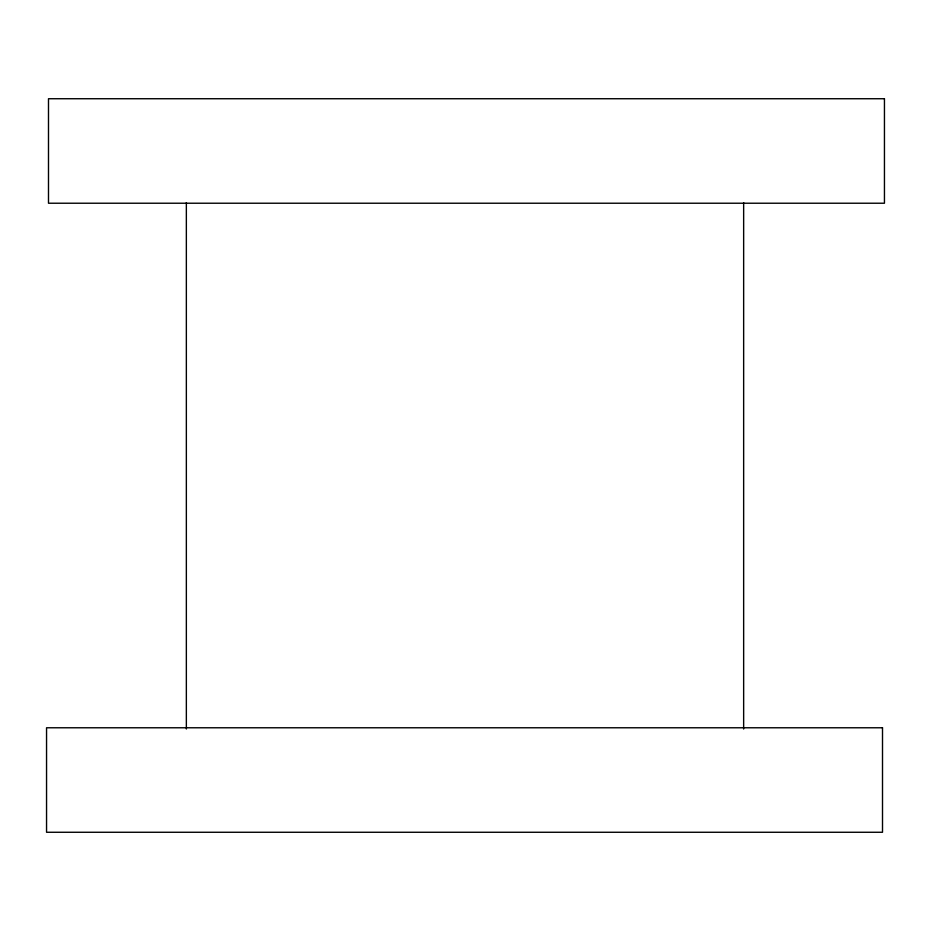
<?xml version="1.0" encoding="UTF-8"?>
<svg xmlns="http://www.w3.org/2000/svg" width="931" height="931" viewBox="0 0 931 931"><rect width="100%" height="100%" fill="white"/><g stroke="black" fill="none" stroke-linecap="round" stroke-linejoin="round"><path stroke-width="1.4" d="M743.648 202.609L743.648 729.02M186.351 202.609L186.351 729.02M884.45 98.733L48.493 98.733L48.493 203.226L884.45 203.226L884.45 98.733M882.507 727.774L46.55 727.774L46.55 832.267L882.507 832.267L882.507 727.774"/></g></svg>
